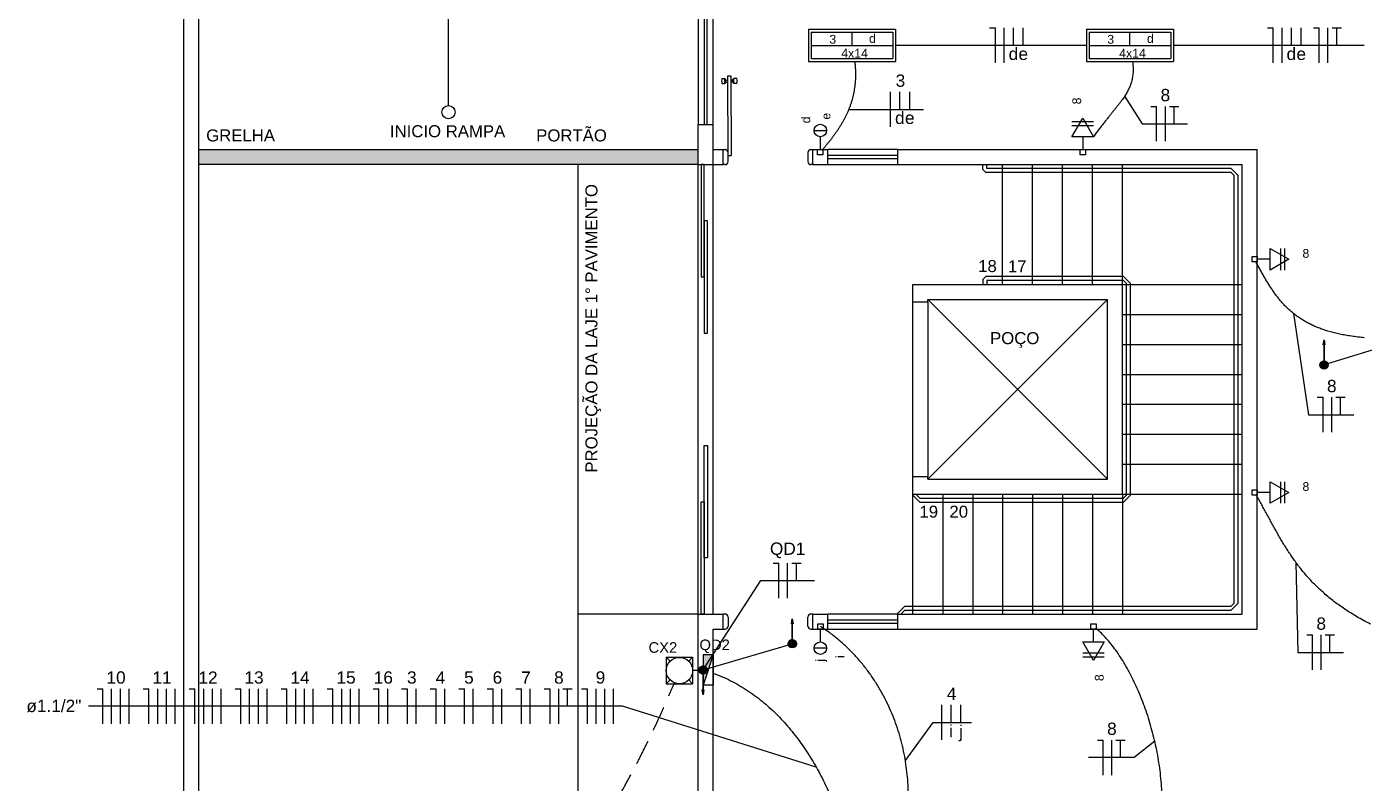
# Model space of a CAD drawing. Extents: x -47 to 87, y -70 to 0.
# Drawn here: x -47.15 to -20.36, y -43.49 to -28.34 of the extents above; entities that cross this region are included whole.
import ezdxf

# ---------------------------------------------------------------- set-up
doc = ezdxf.new("R2010")
doc.units = 0
doc.header["$MEASUREMENT"] = 0
doc.linetypes.add('DASHED', pattern=[0.75, 0.5, -0.25])
doc.layers.get('0').update_dxf_attribs({"linetype": 'CONTINUOUS'})
for name, color, linetype in [('1', 1, 'CONTINUOUS'), ('EL-CONDUTOS', 4, 'CONTINUOUS'), ('EL-FIOS', 9, 'CONTINUOUS'), ('EL-PONTOS', 9, 'CONTINUOUS'), ('EL-TEXTOS_FIOS', 7, 'CONTINUOUS'), ('EL-TEXTOS_PONTOS', 3, 'CONTINUOUS'), ('ESQ', 7, 'CONTINUOUS'), ('P-SIMBOL', 3, 'CONTINUOUS'), ('PAREDES', 6, 'CONTINUOUS'), ('TEXTOS', 3, 'CONTINUOUS')]:
    doc.layers.add(name, color=color, linetype=linetype)
doc.styles.add('ARIAL', font='')
doc.styles.get('ARIAL').set_extended_font_data('Arial')
doc.dimstyles.get("Standard").update_dxf_attribs({"dimtxt": 0.18, "dimasz": 0.18, "dimexe": 0.18, "dimexo": 0.0625, "dimgap": 0.09, "dimtad": 0, "dimtih": 1, "dimtoh": 1, "dimdec": 4, "dimzin": 0, "dimtxsty": 'STANDARD', "dimcen": 0.09, "dimazin": 3, "dimtfac": 1, "dimtdec": 4, "dimtofl": 0, "dimtmove": 0, "dimatfit": 3, "dimtolj": 1, "dimtzin": 0})

msp = doc.modelspace()

# ---------------------------------------------------------------- hatches: boundary and pattern name
at = {"linetype": 'CONTINUOUS'}
msp.add_hatch(color=256, dxfattribs=at).paths.add_polyline_path([(-43.7, -30.8), (-43.7, -31.1), (-33.7, -31.1), (-33.7, -30.8), (-43.7, -30.8)])
at = {"layer": 'P-SIMBOL', "linetype": 'CONTINUOUS'}
msp.add_hatch(color=256, dxfattribs=at).paths.add_polyline_path([(-33.4, -40.919), (-33.6, -40.919), (-33.6, -41.521)])

# ---------------------------------------------------------------- linework, layer by layer
for p, q in [((-33.7, -21.3), (-33.7, -30.3)), ((-33.58, -21.3), (-33.58, -30.3)), ((-33.52, -30.3), (-33.52, -21.3)), ((-33.4, -30.3), (-33.4, -21.3)), ((-43.7, -30.8), (-33.7, -30.8)), ((-29.7, -30.8), (-31.1, -30.8)), ((-29.7, -30.92), (-31.1, -30.92)), ((-31.1, -30.98), (-29.7, -30.98)), ((-33.7, -31.1), (-43.7, -31.1)), ((-31.1, -31.1), (-29.7, -31.1)), ((-27.6, -33.5), (-27.6, -31.1)), ((-27, -33.5), (-27, -31.1)), ((-26.4, -33.5), (-26.4, -31.1)), ((-25.8, -33.5), (-25.8, -31.1)), ((-25.2, -33.5), (-25.2, -31.1)), ((-25.2, -33.5), (-22.8, -33.5)), ((-29.1, -33.852), (-29.4, -33.852)), ((-29.4, -37.352), (-29.4, -33.852)), ((-29.1, -37.4), (-25.5, -33.8)), ((-29.1, -33.8), (-25.5, -37.4)), ((-29.1, -33.852), (-29.1, -37.352)), ((-25.2, -34.1), (-22.8, -34.1)), ((-25.2, -34.7), (-23.296, -34.7)), ((-23.296, -34.7), (-22.8, -34.7)), ((-25.2, -35.3), (-24.659, -35.3)), ((-29.1, -37.352), (-29.4, -37.352)), ((-29.4, -40.1), (-29.4, -37.7)), ((-28.8, -37.7), (-28.8, -40.1)), ((-28.2, -37.7), (-28.2, -40.1)), ((-27.6, -37.7), (-27.6, -40.1)), ((-27, -37.7), (-27, -40.1)), ((-26.4, -37.7), (-26.4, -40.1)), ((-25.8, -37.7), (-25.8, -40.1)), ((-25.2, -37.7), (-25.2, -40.1)), ((-29.7, -40.1), (-31.1, -40.1)), ((-29.7, -40.22), (-31.1, -40.22)), ((-31.1, -40.28), (-29.7, -40.28)), ((-31.1, -40.4), (-29.7, -40.4))]:
    msp.add_line(p, q)
at = {"linetype": 'CONTINUOUS'}
for p, q in [((-36.1, -40.1), (-36.1, -31.1)), ((-24.659, -35.3), (-22.8, -35.3)), ((-25.2, -35.9), (-22.8, -35.9)), ((-25.2, -36.5), (-22.8, -36.5)), ((-25.2, -37.1), (-22.8, -37.1)), ((-25.2, -37.7), (-22.8, -37.7)), ((-33.7, -40.1), (-36.1, -40.1))]:
    msp.add_line(p, q, dxfattribs=at)
at = {"color": 8}
for p, q in [((-33.7, -40.1), (-33.7, -31.1)), ((-33.4, -40.1), (-33.4, -31.1))]:
    msp.add_line(p, q, dxfattribs=at)
for points in [[(-33.638, -33.35), (-33.575, -33.35), (-33.575, -31.1), (-33.638, -31.1), (-33.638, -33.35)], [(-33.575, -34.475), (-33.511, -34.475), (-33.511, -32.225), (-33.575, -32.225), (-33.575, -34.475)], [(-33.575, -36.725), (-33.511, -36.725), (-33.511, -38.975), (-33.575, -38.975), (-33.575, -36.725)], [(-33.638, -37.85), (-33.575, -37.85), (-33.575, -40.1), (-33.638, -40.1), (-33.638, -37.85)]]:
    msp.add_lwpolyline(points, close=True)
for points in [[(-22.96, -34.552), (-22.96, -31.32), (-23.02, -31.26), (-23.02, -31.26), (-27.94, -31.26), (-28, -31.2), (-28, -31.2), (-28, -31.1)], [(-22.88, -34.517), (-22.88, -31.32), (-23.02, -31.18), (-23.02, -31.18), (-27.92, -31.18), (-27.92, -31.1)], [(-25.04, -33.491), (-25.04, -33.48), (-25.18, -33.34), (-25.18, -33.34), (-27.94, -33.34), (-28, -33.4), (-28, -33.4), (-28, -33.5)], [(-25.12, -33.491), (-25.12, -33.48), (-25.18, -33.42), (-25.18, -33.42), (-27.92, -33.42), (-27.92, -33.5)], [(-25.12, -35.503), (-25.12, -33.5)], [(-25.04, -35.468), (-25.04, -33.5)], [(-29.7, -40.1), (-29.7, -40.08), (-29.56, -39.94), (-29.56, -39.94), (-23.02, -39.94), (-22.96, -39.88), (-22.96, -39.88), (-22.96, -34.552)], [(-29.62, -40.1), (-29.62, -40.08), (-29.56, -40.02), (-29.56, -40.02), (-23.02, -40.02), (-22.88, -39.88), (-22.88, -39.88), (-22.88, -34.517)], [(-29.4, -37.7), (-29.4, -37.72), (-29.26, -37.86), (-29.26, -37.86), (-25.18, -37.86), (-25.04, -37.72), (-25.04, -37.72), (-25.04, -35.468)], [(-29.32, -37.7), (-29.32, -37.72), (-29.26, -37.78), (-29.26, -37.78), (-25.18, -37.78), (-25.12, -37.72), (-25.12, -37.72), (-25.12, -35.503)], [(-29.4, -40.1), (-29.4, -37.71)]]:
    msp.add_lwpolyline(points)
at = {"layer": '1'}
for p, q in [((-38.7, -29.917), (-38.7, -16.3)), ((-36.1, -65), (-36.1, -40.1))]:
    msp.add_line(p, q, dxfattribs=at)
msp.add_circle((-38.7, -30.049), 0.132, dxfattribs=at)
at = {"layer": 'EL-CONDUTOS'}
for p, q in [((-21.163, -35.112), (-21.163, -34.612)), ((-19.579, -34.623), (-21.163, -35.112)), ((-31.814, -40.696), (-31.814, -40.196)), ((-33.504, -41.192), (-31.814, -40.696)), ((-33.6, -41.22), (-33.6, -41.72))]:
    msp.add_line(p, q, dxfattribs=at)
at = {"layer": 'EL-CONDUTOS', "const_width": 0.0833}
for points in [[(-21.121, -35.112, 1), (-21.205, -35.112, 1)], [(-31.773, -40.696, 1), (-31.856, -40.696, 1)], [(-33.558, -41.22, 1), (-33.641, -41.22, 1)]]:
    msp.add_lwpolyline(points, format="xyb", close=True, dxfattribs=at)
at = {"layer": 'EL-CONDUTOS'}
for centre in [(-21.163, -35.112), (-31.814, -40.696), (-33.6, -41.22)]:
    msp.add_circle(centre, 0.0833, dxfattribs=at)
at = {"layer": 'EL-CONDUTOS', "linetype": 'CONTINUOUS'}
for points, knots in [([(-25.927, -28.713), (-25.982, -28.713), (-26.089, -28.713), (-26.246, -28.713), (-26.395, -28.713), (-26.538, -28.713), (-26.676, -28.713), (-26.807, -28.713), (-26.934, -28.713), (-27.056, -28.713), (-27.174, -28.713), (-27.289, -28.713), (-27.401, -28.713), (-27.511, -28.713), (-27.619, -28.713), (-27.727, -28.713), (-27.833, -28.713), (-27.94, -28.713), (-28.047, -28.713), (-28.156, -28.713), (-28.265, -28.713), (-28.378, -28.713), (-28.493, -28.713), (-28.611, -28.713), (-28.733, -28.713), (-28.86, -28.713), (-28.991, -28.713), (-29.128, -28.713), (-29.271, -28.713), (-29.421, -28.713), (-29.578, -28.713), (-29.685, -28.713), (-29.74, -28.713)], [0, 0, 0, 0, 0.1645, 0.321263, 0.470842, 0.61379, 0.75066, 0.882004, 1.008374, 1.130324, 1.248405, 1.363171, 1.475174, 1.584967, 1.693102, 1.800132, 1.90661, 2.013088, 2.120119, 2.228255, 2.338049, 2.450054, 2.564822, 2.682906, 2.804859, 2.931233, 3.06258, 3.199454, 3.342406, 3.491991, 3.648759, 3.813264, 3.813264, 3.813264, 3.813264]), ([(-20.36, -28.713), (-20.415, -28.713), (-20.522, -28.713), (-20.679, -28.713), (-20.829, -28.713), (-20.972, -28.713), (-21.109, -28.713), (-21.24, -28.713), (-21.367, -28.713), (-21.489, -28.713), (-21.607, -28.713), (-21.722, -28.713), (-21.835, -28.713), (-21.944, -28.713), (-22.053, -28.713), (-22.16, -28.713), (-22.267, -28.713), (-22.373, -28.713), (-22.481, -28.713), (-22.589, -28.713), (-22.699, -28.713), (-22.811, -28.713), (-22.926, -28.713), (-23.044, -28.713), (-23.166, -28.713), (-23.293, -28.713), (-23.424, -28.713), (-23.562, -28.713), (-23.705, -28.713), (-23.854, -28.713), (-24.011, -28.713), (-24.118, -28.713), (-24.173, -28.713)], [0, 0, 0, 0, 0.164505, 0.321274, 0.470858, 0.613811, 0.750684, 0.882032, 1.008405, 1.130358, 1.248442, 1.36321, 1.475215, 1.585009, 1.693145, 1.800176, 1.906654, 2.013132, 2.120162, 2.228297, 2.33809, 2.450093, 2.564859, 2.682941, 2.80489, 2.931261, 3.062604, 3.199474, 3.342422, 3.492001, 3.648765, 3.813264, 3.813264, 3.813264, 3.813264]), ([(-30.563, -29.037), (-30.56, -29.062), (-30.555, -29.112), (-30.55, -29.186), (-30.548, -29.258), (-30.548, -29.328), (-30.55, -29.397), (-30.555, -29.464), (-30.562, -29.53), (-30.571, -29.595), (-30.582, -29.658), (-30.595, -29.72), (-30.61, -29.78), (-30.627, -29.84), (-30.646, -29.898), (-30.667, -29.956), (-30.689, -30.013), (-30.713, -30.068), (-30.739, -30.123), (-30.767, -30.178), (-30.796, -30.231), (-30.827, -30.284), (-30.859, -30.337), (-30.893, -30.389), (-30.928, -30.441), (-30.964, -30.493), (-31.002, -30.544), (-31.041, -30.596), (-31.081, -30.647), (-31.122, -30.698), (-31.165, -30.749), (-31.193, -30.784), (-31.208, -30.801)], [0, 0, 0, 0, 0.07604, 0.150064, 0.222219, 0.29265, 0.361506, 0.428934, 0.495081, 0.560092, 0.624112, 0.687281, 0.749737, 0.811613, 0.873038, 0.934135, 0.99502, 1.055804, 1.116591, 1.177478, 1.238556, 1.299906, 1.361606, 1.423725, 1.486327, 1.549469, 1.613204, 1.677579, 1.742635, 1.808411, 1.874941, 1.942257, 1.942257, 1.942257, 1.942257]), ([(-24.996, -29.035), (-24.994, -29.055), (-24.991, -29.094), (-24.988, -29.15), (-24.987, -29.204), (-24.989, -29.255), (-24.993, -29.304), (-24.999, -29.351), (-25.008, -29.397), (-25.018, -29.44), (-25.031, -29.483), (-25.046, -29.525), (-25.063, -29.565), (-25.083, -29.606), (-25.104, -29.646), (-25.128, -29.686), (-25.153, -29.727), (-25.181, -29.768), (-25.211, -29.809), (-25.243, -29.852), (-25.277, -29.896), (-25.313, -29.942), (-25.351, -29.99), (-25.391, -30.04), (-25.433, -30.092), (-25.477, -30.146), (-25.523, -30.204), (-25.571, -30.264), (-25.621, -30.328), (-25.672, -30.396), (-25.726, -30.467), (-25.762, -30.517), (-25.781, -30.542)], [0, 0, 0, 0, 0.059633, 0.116103, 0.169746, 0.220909, 0.269954, 0.317249, 0.363173, 0.408105, 0.452423, 0.496498, 0.540687, 0.58533, 0.630748, 0.677241, 0.725086, 0.774541, 0.825847, 0.879229, 0.934901, 0.993066, 1.053923, 1.117664, 1.184479, 1.25456, 1.328097, 1.405282, 1.486309, 1.571378, 1.660687, 1.754443, 1.754443, 1.754443, 1.754443]), ([(-20.355, -34.568), (-20.4, -34.563), (-20.486, -34.554), (-20.613, -34.537), (-20.733, -34.518), (-20.847, -34.495), (-20.956, -34.47), (-21.059, -34.443), (-21.157, -34.412), (-21.25, -34.379), (-21.338, -34.344), (-21.422, -34.305), (-21.502, -34.265), (-21.577, -34.221), (-21.649, -34.176), (-21.717, -34.128), (-21.782, -34.077), (-21.844, -34.024), (-21.903, -33.969), (-21.96, -33.911), (-22.014, -33.851), (-22.066, -33.789), (-22.116, -33.725), (-22.165, -33.658), (-22.212, -33.589), (-22.258, -33.518), (-22.304, -33.445), (-22.348, -33.37), (-22.392, -33.293), (-22.436, -33.214), (-22.48, -33.133), (-22.51, -33.078), (-22.524, -33.05)], [0, 0, 0, 0, 0.133419, 0.260811, 0.38251, 0.49886, 0.610214, 0.716934, 0.81939, 0.91796, 1.013029, 1.104986, 1.19422, 1.281123, 1.366079, 1.449466, 1.531648, 1.612977, 1.693783, 1.774376, 1.855044, 1.93605, 2.017633, 2.100009, 2.183371, 2.267893, 2.353728, 2.441015, 2.529878, 2.620428, 2.712768, 2.806995, 2.806995, 2.806995, 2.806995]), ([(-20.233, -40.301), (-20.28, -40.277), (-20.371, -40.23), (-20.502, -40.155), (-20.627, -40.08), (-20.746, -40.003), (-20.858, -39.926), (-20.964, -39.847), (-21.065, -39.767), (-21.161, -39.686), (-21.251, -39.604), (-21.337, -39.522), (-21.418, -39.438), (-21.495, -39.353), (-21.568, -39.268), (-21.638, -39.182), (-21.705, -39.095), (-21.768, -39.007), (-21.829, -38.919), (-21.888, -38.83), (-21.945, -38.74), (-22, -38.65), (-22.053, -38.559), (-22.105, -38.468), (-22.157, -38.377), (-22.208, -38.284), (-22.258, -38.192), (-22.309, -38.099), (-22.36, -38.006), (-22.412, -37.912), (-22.465, -37.818), (-22.501, -37.756), (-22.519, -37.724)], [0, 0, 0, 0, 0.15676, 0.307872, 0.45371, 0.594644, 0.731044, 0.863271, 0.991684, 1.11663, 1.238447, 1.357462, 1.473988, 1.588323, 1.70075, 1.811533, 1.92092, 2.029141, 2.136409, 2.242918, 2.348849, 2.454365, 2.559617, 2.664745, 2.769879, 2.875142, 2.980649, 3.086515, 3.192853, 3.299775, 3.407398, 3.515847, 3.515847, 3.515847, 3.515847]), ([(-30.198, -45.722), (-30.159, -45.68), (-30.081, -45.597), (-29.978, -45.459), (-29.883, -45.312), (-29.799, -45.155), (-29.725, -44.991), (-29.661, -44.819), (-29.607, -44.64), (-29.563, -44.455), (-29.529, -44.265), (-29.506, -44.07), (-29.493, -43.871), (-29.489, -43.67), (-29.497, -43.465), (-29.515, -43.26), (-29.543, -43.053), (-29.581, -42.846), (-29.63, -42.64), (-29.69, -42.434), (-29.76, -42.231), (-29.842, -42.031), (-29.933, -41.834), (-30.036, -41.642), (-30.149, -41.455), (-30.273, -41.273), (-30.409, -41.097), (-30.555, -40.929), (-30.712, -40.769), (-30.881, -40.618), (-31.06, -40.475), (-31.187, -40.39), (-31.251, -40.347)], [0, 0, 0, 0, 0.170213, 0.34229, 0.516753, 0.693986, 0.874252, 1.057709, 1.244423, 1.434384, 1.627523, 1.823716, 2.022805, 2.2246, 2.428893, 2.635466, 2.844096, 3.054563, 3.266662, 3.480201, 3.695015, 3.910969, 4.127966, 4.345953, 4.564929, 4.78495, 5.006136, 5.228676, 5.452835, 5.678959, 5.907474, 6.138892, 6.138892, 6.138892, 6.138892]), ([(-24.834, -45.717), (-24.803, -45.659), (-24.74, -45.542), (-24.66, -45.359), (-24.592, -45.171), (-24.535, -44.978), (-24.488, -44.78), (-24.452, -44.58), (-24.426, -44.376), (-24.41, -44.171), (-24.403, -43.963), (-24.405, -43.755), (-24.416, -43.547), (-24.434, -43.339), (-24.46, -43.132), (-24.494, -42.926), (-24.535, -42.723), (-24.582, -42.523), (-24.635, -42.327), (-24.694, -42.135), (-24.759, -41.947), (-24.829, -41.766), (-24.903, -41.59), (-24.982, -41.421), (-25.064, -41.26), (-25.15, -41.107), (-25.239, -40.962), (-25.331, -40.827), (-25.426, -40.702), (-25.522, -40.588), (-25.62, -40.485), (-25.689, -40.423), (-25.722, -40.394)], [0, 0, 0, 0, 0.198993, 0.398334, 0.598447, 0.799629, 1.002067, 1.20584, 1.410935, 1.617256, 1.824633, 2.032835, 2.241574, 2.450515, 2.659282, 2.867467, 3.07463, 3.28031, 3.484026, 3.685282, 3.88357, 4.078379, 4.269193, 4.455499, 4.636795, 4.812588, 4.982412, 5.145829, 5.302445, 5.451925, 5.594014, 5.728569, 5.728569, 5.728569, 5.728569]), ([(-33.397, -41.285), (-33.338, -41.307), (-33.219, -41.352), (-33.048, -41.432), (-32.882, -41.522), (-32.721, -41.621), (-32.566, -41.729), (-32.416, -41.844), (-32.273, -41.968), (-32.135, -42.099), (-32.002, -42.236), (-31.876, -42.379), (-31.755, -42.528), (-31.64, -42.682), (-31.531, -42.84), (-31.428, -43.003), (-31.33, -43.169), (-31.239, -43.338), (-31.154, -43.509), (-31.074, -43.682), (-31.001, -43.857), (-30.934, -44.032), (-30.872, -44.208), (-30.817, -44.383), (-30.769, -44.558), (-30.726, -44.732), (-30.69, -44.904), (-30.66, -45.073), (-30.636, -45.24), (-30.619, -45.404), (-30.607, -45.563), (-30.605, -45.668), (-30.604, -45.72)], [0, 0, 0, 0, 0.190182, 0.379391, 0.568062, 0.756556, 0.945159, 1.134091, 1.323502, 1.513483, 1.704068, 1.895239, 2.086932, 2.27904, 2.47142, 2.663895, 2.856259, 3.048279, 3.239703, 3.430256, 3.61965, 3.80758, 3.993733, 4.177785, 4.359408, 4.538268, 4.714033, 4.886369, 5.05495, 5.219457, 5.379581, 5.535035, 5.535035, 5.535035, 5.535035])]:
    msp.add_open_spline(points, degree=3, knots=knots, dxfattribs=at)
at = {"layer": 'EL-CONDUTOS', "linetype": 'DASHED'}
for points, knots in [([(-33.809, -41.225), (-33.807, -41.225), (-33.804, -41.225), (-33.799, -41.225), (-33.793, -41.225), (-33.788, -41.225), (-33.783, -41.225), (-33.777, -41.225), (-33.771, -41.224), (-33.766, -41.224), (-33.76, -41.224), (-33.754, -41.224), (-33.748, -41.224), (-33.742, -41.224), (-33.736, -41.224), (-33.729, -41.223), (-33.723, -41.223), (-33.716, -41.223), (-33.709, -41.223), (-33.702, -41.223), (-33.695, -41.223), (-33.687, -41.222), (-33.679, -41.222), (-33.671, -41.222), (-33.663, -41.222), (-33.655, -41.222), (-33.646, -41.221), (-33.638, -41.221), (-33.629, -41.221), (-33.619, -41.221), (-33.61, -41.22), (-33.603, -41.22), (-33.6, -41.22)], [0, 0, 0, 0, 0.0051485, 0.0103488, 0.0156088, 0.0209365, 0.0263399, 0.0318267, 0.037405, 0.0430826, 0.0488676, 0.0547678, 0.0607912, 0.0669457, 0.0732393, 0.0796797, 0.0862751, 0.0930333, 0.0999622, 0.1070698, 0.1143641, 0.1218528, 0.129544, 0.1374456, 0.1455656, 0.1539118, 0.1624921, 0.1713146, 0.1803871, 0.1897176, 0.199314, 0.2091842, 0.2091842, 0.2091842, 0.2091842]), ([(-43.066, -53.83), (-42.859, -53.594), (-42.454, -53.132), (-41.865, -52.452), (-41.306, -51.8), (-40.776, -51.176), (-40.275, -50.578), (-39.802, -50.006), (-39.355, -49.459), (-38.933, -48.936), (-38.537, -48.435), (-38.164, -47.956), (-37.813, -47.498), (-37.485, -47.06), (-37.177, -46.641), (-36.889, -46.24), (-36.62, -45.856), (-36.368, -45.488), (-36.134, -45.135), (-35.915, -44.797), (-35.711, -44.471), (-35.522, -44.158), (-35.345, -43.856), (-35.181, -43.565), (-35.027, -43.283), (-34.884, -43.01), (-34.749, -42.744), (-34.623, -42.484), (-34.505, -42.231), (-34.392, -41.981), (-34.284, -41.736), (-34.216, -41.573), (-34.182, -41.492)], [0, 0, 0, 0, 0.942428, 1.842011, 2.700127, 3.518154, 4.297471, 5.03946, 5.745505, 6.416991, 7.055305, 7.661837, 8.237979, 8.785124, 9.304668, 9.798011, 10.26655, 10.711689, 11.13483, 11.537374, 11.920725, 12.286283, 12.635446, 12.969607, 13.290153, 13.598463, 13.895907, 14.183841, 14.463608, 14.736538, 15.003944, 15.267122, 15.267122, 15.267122, 15.267122])]:
    msp.add_open_spline(points, degree=3, knots=knots, dxfattribs=at)
at = {"layer": 'EL-FIOS'}
for p, q in [((-27.863, -28.363), (-27.746, -28.363)), ((-27.746, -29.063), (-27.746, -28.363)), ((-27.571, -29.063), (-27.571, -28.363)), ((-27.384, -28.713), (-27.384, -28.363)), ((-27.187, -28.713), (-27.187, -28.363)), ((-22.296, -28.363), (-22.179, -28.363)), ((-22.179, -29.063), (-22.179, -28.363)), ((-22.004, -29.063), (-22.004, -28.363)), ((-21.818, -28.713), (-21.818, -28.363)), ((-21.62, -28.713), (-21.62, -28.363)), ((-21.375, -28.363), (-21.259, -28.363)), ((-21.259, -29.063), (-21.259, -28.363)), ((-21.084, -29.063), (-21.084, -28.363)), ((-21.002, -28.363), (-20.816, -28.363)), ((-20.909, -28.713), (-20.909, -28.363)), ((-29.845, -30.344), (-29.845, -29.644)), ((-29.659, -29.994), (-29.659, -29.644)), ((-29.461, -29.994), (-29.461, -29.644)), ((-24.633, -29.934), (-24.517, -29.934)), ((-24.517, -30.634), (-24.517, -29.934)), ((-24.341, -30.634), (-24.341, -29.934)), ((-24.26, -29.934), (-24.073, -29.934)), ((-24.166, -30.284), (-24.166, -29.934)), ((-21.3, -35.76), (-21.183, -35.76)), ((-21.183, -36.46), (-21.183, -35.76)), ((-21.008, -36.46), (-21.008, -35.76)), ((-20.927, -35.76), (-20.74, -35.76)), ((-20.833, -36.11), (-20.833, -35.76)), ((-32.198, -39.081), (-32.081, -39.081)), ((-32.081, -39.781), (-32.081, -39.081)), ((-31.906, -39.781), (-31.906, -39.081)), ((-31.824, -39.081), (-31.638, -39.081)), ((-31.731, -39.431), (-31.731, -39.081)), ((-21.511, -40.517), (-21.395, -40.517)), ((-21.395, -41.217), (-21.395, -40.517)), ((-21.22, -41.217), (-21.22, -40.517)), ((-21.138, -40.517), (-20.951, -40.517)), ((-21.045, -40.867), (-21.045, -40.517)), ((-45.737, -41.596), (-45.62, -41.596)), ((-45.62, -42.296), (-45.62, -41.596)), ((-45.445, -42.296), (-45.445, -41.596)), ((-45.27, -42.296), (-45.27, -41.596)), ((-45.095, -42.296), (-45.095, -41.596)), ((-44.815, -41.596), (-44.699, -41.596)), ((-44.699, -42.296), (-44.699, -41.596)), ((-44.523, -42.296), (-44.523, -41.596)), ((-44.349, -42.296), (-44.349, -41.596)), ((-44.173, -42.296), (-44.173, -41.596)), ((-43.894, -41.596), (-43.777, -41.596)), ((-43.777, -42.296), (-43.777, -41.596)), ((-43.602, -42.296), (-43.602, -41.596)), ((-43.427, -42.296), (-43.427, -41.596)), ((-43.252, -42.296), (-43.252, -41.596)), ((-42.972, -41.596), (-42.856, -41.596)), ((-42.856, -42.296), (-42.856, -41.596)), ((-42.681, -42.296), (-42.681, -41.596)), ((-42.506, -42.296), (-42.506, -41.596)), ((-42.331, -42.296), (-42.331, -41.596)), ((-42.051, -41.596), (-41.934, -41.596)), ((-41.934, -42.296), (-41.934, -41.596)), ((-41.759, -42.296), (-41.759, -41.596)), ((-41.584, -42.296), (-41.584, -41.596)), ((-41.409, -42.296), (-41.409, -41.596)), ((-41.13, -41.596), (-41.013, -41.596)), ((-41.013, -42.296), (-41.013, -41.596)), ((-40.838, -42.296), (-40.838, -41.596)), ((-40.663, -42.296), (-40.663, -41.596)), ((-40.488, -42.296), (-40.488, -41.596)), ((-40.208, -41.596), (-40.092, -41.596)), ((-40.092, -42.296), (-40.092, -41.596)), ((-39.917, -42.296), (-39.917, -41.596)), ((-39.637, -41.596), (-39.52, -41.596)), ((-39.52, -42.296), (-39.52, -41.596)), ((-39.345, -42.296), (-39.345, -41.596)), ((-39.066, -41.596), (-38.949, -41.596)), ((-38.949, -42.296), (-38.949, -41.596)), ((-38.774, -42.296), (-38.774, -41.596)), ((-38.494, -41.596), (-38.378, -41.596)), ((-38.378, -42.296), (-38.378, -41.596)), ((-38.203, -42.296), (-38.203, -41.596)), ((-37.923, -41.596), (-37.806, -41.596)), ((-37.806, -42.296), (-37.806, -41.596)), ((-37.631, -42.296), (-37.631, -41.596)), ((-37.352, -41.596), (-37.235, -41.596)), ((-37.235, -42.296), (-37.235, -41.596)), ((-37.06, -42.296), (-37.06, -41.596)), ((-36.78, -41.596), (-36.663, -41.596)), ((-36.663, -42.296), (-36.663, -41.596)), ((-36.488, -42.296), (-36.488, -41.596)), ((-36.407, -41.596), (-36.22, -41.596)), ((-36.313, -41.946), (-36.313, -41.596)), ((-36.034, -41.596), (-35.917, -41.596)), ((-35.917, -42.296), (-35.917, -41.596)), ((-35.742, -42.296), (-35.742, -41.596)), ((-35.567, -42.296), (-35.567, -41.596)), ((-35.392, -42.296), (-35.392, -41.596)), ((-28.819, -42.619), (-28.819, -41.919)), ((-28.633, -42.269), (-28.633, -41.919)), ((-28.435, -42.269), (-28.435, -41.919)), ((-25.703, -42.623), (-25.587, -42.623)), ((-25.587, -43.323), (-25.587, -42.623)), ((-25.412, -43.323), (-25.412, -42.623)), ((-25.33, -42.623), (-25.143, -42.623)), ((-25.237, -42.973), (-25.237, -42.623))]:
    msp.add_line(p, q, dxfattribs=at)
at = {"layer": 'EL-PONTOS', "color": 5}
msp.add_circle((-34.074, -41.232), 0.265, dxfattribs=at)
at = {"layer": 'EL-PONTOS', "linetype": 'CONTINUOUS'}
msp.add_circle((-33.6, -41.22), 0.05, dxfattribs=at)
at = {"layer": 'EL-TEXTOS_FIOS'}
for p, q in [((-25.157, -29.731), (-24.808, -30.284)), ((-30.682, -29.994), (-30.02, -29.994)), ((-30.02, -29.994), (-29.188, -29.994)), ((-24.808, -30.284), (-23.898, -30.284)), ((-21.778, -34.079), (-21.475, -36.11)), ((-21.475, -36.11), (-20.565, -36.11)), ((-21.726, -39.065), (-21.686, -40.867)), ((-33.6, -41.22), (-32.442, -39.431)), ((-32.442, -39.431), (-31.37, -39.431)), ((-21.686, -40.867), (-20.776, -40.867)), ((-35.217, -41.946), (-45.912, -41.946)), ((-31.333, -43.166), (-35.217, -41.946)), ((-29.547, -43.035), (-28.994, -42.269)), ((-28.994, -42.269), (-28.222, -42.269)), ((-24.554, -42.643), (-24.968, -42.973)), ((-24.968, -42.973), (-25.878, -42.973))]:
    msp.add_line(p, q, dxfattribs=at)
at = {"layer": 'ESQ', "color": 1}
for p, q in [((-33.222, -29.377), (-33.162, -29.379)), ((-33.142, -29.409), (-33.162, -29.379)), ((-33.162, -29.479), (-33.162, -29.379)), ((-33.142, -29.449), (-33.162, -29.479)), ((-33.142, -29.449), (-33.142, -29.409)), ((-33.142, -29.409), (-33.102, -29.41)), ((-33.142, -29.449), (-33.102, -29.45)), ((-33.002, -29.409), (-33.042, -29.41)), ((-33.002, -29.449), (-33.042, -29.45)), ((-33.002, -29.409), (-32.982, -29.378)), ((-33.002, -29.449), (-33.002, -29.409)), ((-33.002, -29.449), (-32.982, -29.478)), ((-32.922, -29.377), (-32.982, -29.378)), ((-32.982, -29.478), (-32.982, -29.378)), ((-33.222, -29.477), (-33.162, -29.479)), ((-32.922, -29.477), (-32.982, -29.478))]:
    msp.add_line(p, q, dxfattribs=at)
at = {"layer": 'ESQ'}
for p, q in [((-33.1, -30.92), (-33.102, -29.32)), ((-33.102, -29.32), (-33.042, -29.32)), ((-33.042, -29.321), (-33.04, -30.92)), ((-33.2, -30.8), (-33.16, -30.8)), ((-31.44, -30.8), (-31.4, -30.8)), ((-33.1, -31.04), (-33.1, -30.86)), ((-33.1, -30.92), (-33.04, -30.92)), ((-31.5, -30.86), (-31.5, -31.04)), ((-33.16, -31.1), (-33.2, -31.1)), ((-31.4, -31.1), (-31.44, -31.1)), ((-33.16, -40.1), (-33.2, -40.1)), ((-33.1, -40.16), (-33.1, -40.34)), ((-31.5, -40.34), (-31.5, -40.16)), ((-31.4, -40.1), (-31.44, -40.1)), ((-33.2, -40.4), (-33.16, -40.4)), ((-31.44, -40.4), (-31.4, -40.4))]:
    msp.add_line(p, q, dxfattribs=at)
at = {"layer": 'ESQ', "color": 1}
for centre, start, end in [((-33.067, -29.427), 162.099, 198.033), ((-33.076, -29.427), 342.099, 18.0332)]:
    msp.add_arc(centre, 0.162, start, end, dxfattribs=at)
at = {"layer": 'ESQ'}
for centre, start, end in [((-33.16, -30.86), 0, 90), ((-31.44, -30.86), 90, 180), ((-33.16, -31.04), 270, 0), ((-31.44, -31.04), 180, 270), ((-33.16, -40.16), 0, 90), ((-31.44, -40.16), 90, 180), ((-33.16, -40.34), 270, 0), ((-31.44, -40.34), 180, 270)]:
    msp.add_arc(centre, 0.06, start, end, dxfattribs=at)
at = {"layer": 'P-SIMBOL'}
for p, q in [((-31.49, -28.391), (-29.743, -28.391)), ((-31.49, -28.391), (-31.49, -29.036)), ((-29.743, -28.391), (-29.743, -29.036)), ((-25.924, -28.391), (-24.176, -28.391)), ((-25.924, -28.391), (-25.924, -29.036)), ((-24.176, -28.391), (-24.176, -29.036)), ((-31.433, -28.448), (-29.801, -28.448)), ((-31.433, -28.448), (-31.433, -28.978)), ((-30.617, -28.713), (-30.617, -28.448)), ((-29.801, -28.448), (-29.801, -28.978)), ((-25.866, -28.448), (-24.234, -28.448)), ((-25.866, -28.448), (-25.866, -28.978)), ((-25.05, -28.713), (-25.05, -28.448)), ((-24.234, -28.448), (-24.234, -28.978)), ((-31.433, -28.713), (-29.801, -28.713)), ((-25.866, -28.713), (-24.234, -28.713)), ((-31.49, -29.036), (-29.743, -29.036)), ((-31.433, -28.978), (-29.801, -28.978)), ((-25.924, -29.036), (-24.176, -29.036)), ((-25.866, -28.978), (-24.234, -28.978)), ((-26.213, -30.544), (-25.997, -30.169)), ((-25.78, -30.246), (-26.213, -30.246)), ((-25.997, -30.169), (-25.78, -30.544)), ((-31.378, -30.418), (-31.128, -30.418)), ((-25.78, -30.327), (-26.213, -30.327)), ((-31.306, -30.8), (-31.2, -30.8)), ((-31.306, -30.906), (-31.306, -30.8)), ((-31.253, -30.543), (-31.253, -30.8)), ((-31.2, -30.8), (-31.2, -30.906)), ((-25.78, -30.544), (-26.213, -30.544)), ((-26.05, -30.8), (-25.944, -30.8)), ((-26.05, -30.906), (-26.05, -30.8)), ((-25.997, -30.544), (-25.997, -30.8)), ((-25.944, -30.8), (-25.944, -30.906)), ((-31.2, -30.906), (-31.306, -30.906)), ((-25.944, -30.906), (-26.05, -30.906)), ((-22.606, -33.049), (-22.606, -32.943)), ((-22.606, -32.943), (-22.5, -32.943)), ((-22.5, -32.943), (-22.5, -33.049)), ((-22.244, -32.779), (-21.869, -32.996)), ((-22.244, -33.212), (-22.244, -32.779)), ((-22.027, -33.212), (-22.027, -32.779)), ((-21.946, -33.212), (-21.946, -32.779)), ((-22.5, -33.049), (-22.606, -33.049)), ((-22.244, -32.996), (-22.5, -32.996)), ((-21.869, -32.996), (-22.244, -33.212)), ((-22.244, -37.449), (-21.869, -37.665)), ((-22.244, -37.882), (-22.244, -37.449)), ((-22.027, -37.882), (-22.027, -37.449)), ((-21.946, -37.882), (-21.946, -37.449)), ((-22.606, -37.718), (-22.606, -37.612)), ((-22.606, -37.612), (-22.5, -37.612)), ((-22.5, -37.718), (-22.606, -37.718)), ((-22.5, -37.612), (-22.5, -37.718)), ((-22.244, -37.665), (-22.5, -37.665)), ((-21.869, -37.665), (-22.244, -37.882)), ((-31.304, -40.294), (-31.198, -40.294)), ((-31.304, -40.4), (-31.304, -40.294)), ((-31.198, -40.4), (-31.304, -40.4)), ((-31.251, -40.657), (-31.251, -40.4)), ((-31.198, -40.294), (-31.198, -40.4)), ((-25.833, -40.294), (-25.727, -40.294)), ((-25.833, -40.4), (-25.833, -40.294)), ((-25.727, -40.4), (-25.833, -40.4)), ((-25.78, -40.656), (-25.78, -40.4)), ((-25.727, -40.294), (-25.727, -40.4)), ((-25.78, -41.031), (-25.997, -40.656)), ((-25.997, -40.656), (-25.564, -40.656)), ((-25.564, -40.656), (-25.78, -41.031)), ((-34.339, -40.966), (-33.809, -40.966)), ((-34.339, -40.966), (-34.339, -41.496)), ((-34.339, -40.966), (-34.26, -41.045)), ((-33.809, -40.966), (-33.888, -41.046)), ((-33.809, -40.966), (-33.809, -41.496)), ((-33.4, -40.919), (-33.6, -40.919)), ((-33.6, -40.919), (-33.6, -41.521)), ((-33.4, -40.919), (-33.6, -41.521)), ((-33.4, -40.919), (-33.4, -41.521)), ((-31.126, -40.782), (-31.376, -40.782)), ((-25.997, -40.873), (-25.564, -40.873)), ((-25.997, -40.954), (-25.564, -40.954)), ((-34.261, -41.419), (-34.339, -41.496)), ((-34.339, -41.496), (-33.809, -41.496)), ((-33.886, -41.417), (-33.809, -41.496)), ((-33.4, -41.521), (-33.6, -41.521))]:
    msp.add_line(p, q, dxfattribs=at)
for centre in [(-31.253, -30.418), (-31.251, -40.782)]:
    msp.add_circle(centre, 0.125, dxfattribs=at)
at = {"layer": 'PAREDES'}
for p, q in [((-44, -65), (-44, 0)), ((-43.7, -54.955), (-43.7, -13.62)), ((-43.7, -30.8), (-43.7, -13.62)), ((-33.7, -30.3), (-33.4, -30.3)), ((-33.7, -31.1), (-33.7, -30.3)), ((-33.4, -31.1), (-33.4, -30.3)), ((-33.7, -31.1), (-33.7, -30.8)), ((-33.4, -30.8), (-33.2, -30.8)), ((-33.2, -31.1), (-33.2, -30.8)), ((-31.4, -30.8), (-31.1, -30.8)), ((-31.4, -31.1), (-31.4, -30.8)), ((-31.1, -31.1), (-31.1, -30.8)), ((-29.7, -30.8), (-22.5, -30.8)), ((-29.7, -31.1), (-29.7, -30.8)), ((-22.5, -40.4), (-22.5, -30.8)), ((-43.7, -40.7), (-43.7, -31.1)), ((-33.7, -31.1), (-33.4, -31.1)), ((-33.7, -31.1), (-33.2, -31.1)), ((-31.4, -31.1), (-31.1, -31.1)), ((-29.7, -31.1), (-22.8, -31.1)), ((-22.8, -40.1), (-22.8, -31.1)), ((-29.4, -33.5), (-25.2, -33.5)), ((-29.4, -33.852), (-29.4, -33.5)), ((-25.2, -37.7), (-25.2, -33.5)), ((-29.1, -33.852), (-29.4, -33.852)), ((-29.1, -33.8), (-25.5, -33.8)), ((-29.1, -33.852), (-29.1, -33.8)), ((-25.5, -37.4), (-25.5, -33.8)), ((-29.4, -37.7), (-29.4, -37.352)), ((-29.1, -37.352), (-29.4, -37.352)), ((-29.1, -37.4), (-29.1, -37.352)), ((-29.1, -37.4), (-25.5, -37.4)), ((-29.4, -37.7), (-25.2, -37.7)), ((-33.7, -40.1), (-33.2, -40.1)), ((-33.7, -45.4), (-33.7, -40.1)), ((-33.2, -40.4), (-33.2, -40.1)), ((-31.4, -40.1), (-31.1, -40.1)), ((-31.4, -40.4), (-31.4, -40.1)), ((-31.1, -40.4), (-31.1, -40.1)), ((-29.7, -40.1), (-22.8, -40.1)), ((-29.7, -40.4), (-29.7, -40.1)), ((-33.4, -40.4), (-33.2, -40.4)), ((-33.4, -45.4), (-33.4, -40.4)), ((-31.4, -40.4), (-31.1, -40.4)), ((-29.7, -40.4), (-22.5, -40.4)), ((-43.7, -54.955), (-43.7, -40.7))]:
    msp.add_line(p, q, dxfattribs=at)

# ---------------------------------------------------------------- texts
at = {"layer": 'EL-TEXTOS_FIOS', "style": 'ARIAL'}
for s, insert, char_height, width, attachment_point in [('d', (-27.384, -29.009), 0.247, 0.29652, 8), ('e', (-27.187, -29.009), 0.247, 0.29652, 8), ('d', (-21.818, -29.009), 0.247, 0.29652, 8), ('e', (-21.62, -29.009), 0.247, 0.29652, 8), ('3', (-29.647, -29.545), 0.247, 0.29652, 8), ('8', (-24.341, -29.834), 0.247, 0.29652, 8), ('d', (-29.659, -30.29), 0.247, 0.29652, 8), ('e', (-29.461, -30.29), 0.247, 0.29652, 8), ('8', (-21.008, -35.661), 0.247, 0.29652, 8), ('QD1', (-31.906, -38.982), 0.2471, 0.88956, 8), ('8', (-21.22, -40.418), 0.247, 0.29652, 8), ('10', (-45.357, -41.497), 0.2471, 0.59304, 8), ('11', (-44.436, -41.497), 0.2471, 0.59304, 8), ('12', (-43.515, -41.497), 0.2471, 0.59304, 8), ('13', (-42.593, -41.497), 0.2471, 0.59304, 8), ('14', (-41.672, -41.497), 0.2471, 0.59304, 8), ('15', (-40.751, -41.497), 0.2471, 0.59304, 8), ('16', (-40.004, -41.497), 0.2471, 0.59304, 8), ('3', (-39.433, -41.497), 0.247, 0.29652, 8), ('4', (-38.861, -41.497), 0.247, 0.29652, 8), ('5', (-38.29, -41.497), 0.247, 0.29652, 8), ('6', (-37.719, -41.497), 0.247, 0.29652, 8), ('7', (-37.147, -41.497), 0.247, 0.29652, 8), ('8', (-36.488, -41.497), 0.247, 0.29652, 8), ('9', (-35.655, -41.497), 0.247, 0.29652, 8), ('4', (-28.622, -41.819), 0.247, 0.29652, 8), ('ø1.1/2"', (-46.052, -42.069), 0.2471, 2.07564, 9), ('i', (-28.633, -42.565), 0.247, 0.29652, 8), ('j', (-28.435, -42.647), 0.247, 0.29652, 8), ('8', (-25.412, -42.523), 0.247, 0.29652, 8)]:
    msp.add_mtext(s, dxfattribs=dict(at, insert=insert, char_height=char_height, width=width, attachment_point=attachment_point))
at = {"layer": 'EL-TEXTOS_PONTOS', "style": 'ARIAL'}
for s, insert, char_height, width, attachment_point in [('3', (-31.071, -28.682), 0.176, 0.2118, 7), ('d', (-30.276, -28.665), 0.176, 0.2118, 7), ('3', (-25.505, -28.682), 0.176, 0.2118, 7), ('d', (-24.71, -28.665), 0.176, 0.2118, 7), ('4x14', (-30.833, -28.958), 0.1765, 0.8472, 7), ('4x14', (-25.266, -28.958), 0.1765, 0.8472, 7), ('8', (-21.527, -32.968), 0.176, 0.2118, 8), ('8', (-21.527, -37.637), 0.176, 0.2118, 8), ('CX2', (-34.693, -40.878), 0.2118, 0.76248, 7), ('QD2', (-33.672, -40.88), 0.2118, 0.76248, 7)]:
    msp.add_mtext(s, dxfattribs=dict(at, insert=insert, char_height=char_height, width=width, attachment_point=attachment_point))
at = {"layer": 'EL-TEXTOS_PONTOS', "char_height": 0.176, "width": 0.2118, "rotation": 90.0002, "style": 'ARIAL'}
for s, insert, attachment_point in [('8', (-26.025, -29.826), 8), ('d', (-31.452, -30.274), 7), ('e', (-31.048, -30.201), 7), ('i', (-30.769, -40.926), 9), ('j', (-31.115, -40.999), 9), ('8', (-25.575, -41.374), 8)]:
    msp.add_mtext(s, dxfattribs=dict(at, insert=insert, attachment_point=attachment_point))
at = {"layer": 'TEXTOS', "char_height": 0.24, "attachment_point": 7, "style": 'ARIAL'}
for s, insert, width in [('GRELHA', (-43.552, -30.639), 1.728), ('INICIO RAMPA', (-39.872, -30.555), 3.456), ('PORTÃO', (-36.942, -30.639), 1.728), ('18', (-28.09, -33.255), 0.576), ('17', (-27.494, -33.255), 0.576), ('POÇO', (-27.852, -34.769), 1.152), ('19', (-29.266, -38.173), 0.576), ('20', (-28.666, -38.173), 0.576)]:
    msp.add_mtext(s, dxfattribs=dict(at, insert=insert, width=width))
at = {"layer": 'TEXTOS', "insert": (-35.642, -37.268), "char_height": 0.24, "width": 8.352, "attachment_point": 7, "rotation": 90.0002, "style": 'ARIAL'}
msp.add_mtext('PROJEÇÃO DA LAJE 1° PAVIMENTO', dxfattribs=at)

# ---------------------------------------------------------------- leaders
at = {"layer": 'EL-CONDUTOS'}
for points in [[(-21.163, -34.612), (-21.163, -35.112)], [(-31.814, -40.196), (-31.814, -40.696)], [(-33.6, -41.72), (-33.6, -41.22)]]:
    msp.add_leader(points, dimstyle='STANDARD', override={"dimasz": 0.1, "dimldrblk": 'CLOSED'}, dxfattribs=at)

doc.saveas('drawing.dxf')
